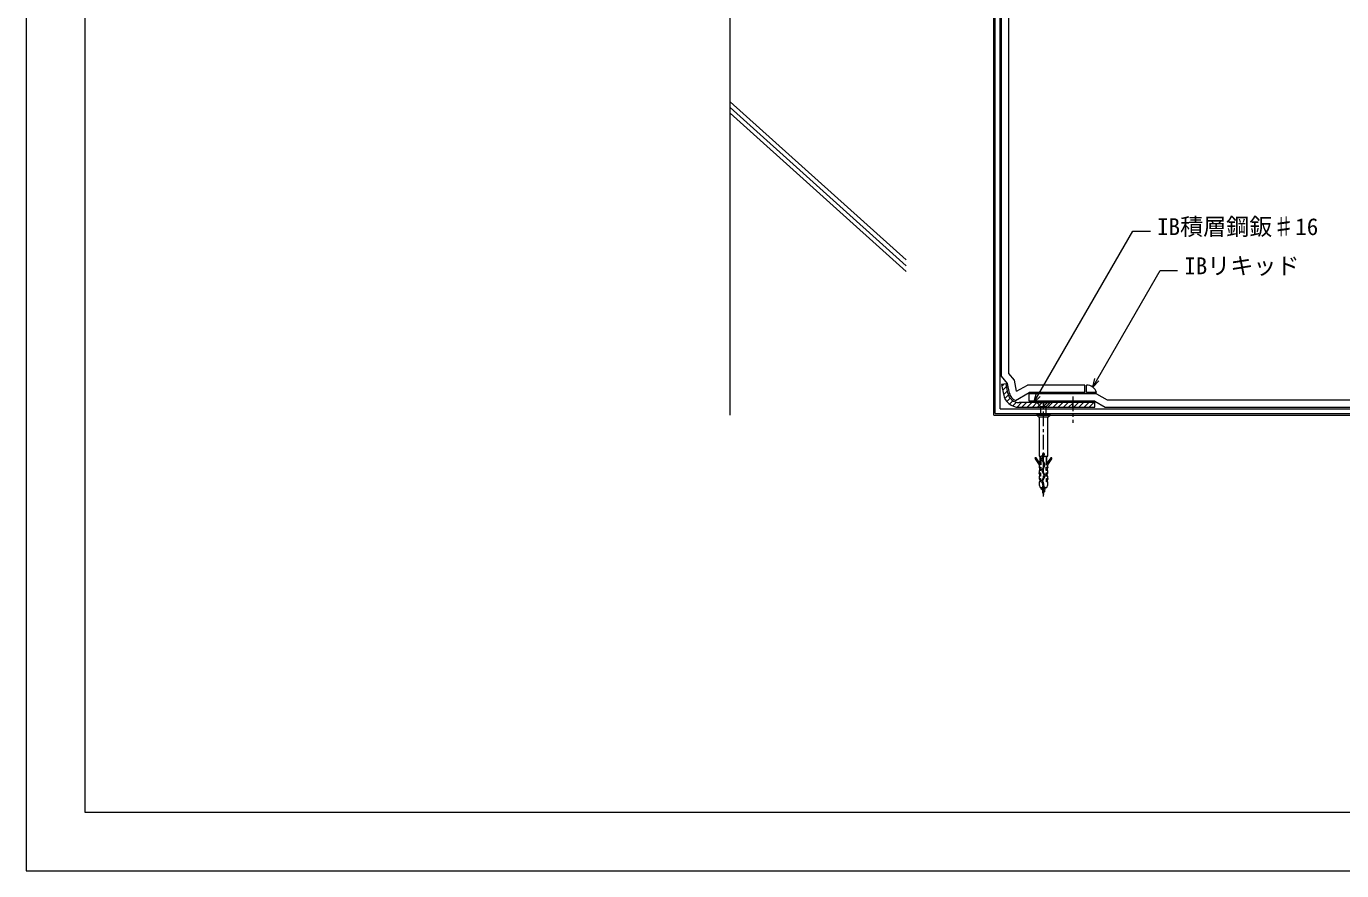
# Model space of a CAD drawing. Units: millimetres, scale not verified. Extents: x -840 to 840, y -594 to 594.
# Drawn here: x -840 to 58, y -594 to -18 of the extents above; entities that cross this region are included whole.
import ezdxf
from ezdxf.enums import TextEntityAlignment as Align

# ---------------------------------------------------------------- set-up
doc = ezdxf.new("R2010")
doc.units = ezdxf.units.MM
doc.header["$LTSCALE"] = 2
doc.linetypes.add('CHAIN1', pattern=[8, 5, -1, 1, -1])
for name, color, linetype, lineweight in [('0-0_IBｼｰﾄ', 7, 'Continuous', 5), ('0-2_IBリキッド', 7, 'Continuous', 5), ('0-3_部材(ﾋﾞｽ類)', 7, 'Continuous', 5), ('0-4_中心線', 2, 'CHAIN1', 5), ('0-5_輪郭線', 2, 'Continuous', 5), ('0-6_図面枠', 7, 'Continuous', 5), ('0-7_文字', 5, 'Continuous', 5), ('0-B_部材(積層鋼板)', 4, 'Continuous', 5), ('0-D_寸法線', 7, 'Continuous', 5), ('0-E_躯体', 7, 'Continuous', 5), ('0-F_緩衝フォーム', 7, 'Continuous', 5)]:
    doc.layers.add(name, color=color, linetype=linetype, lineweight=lineweight)
doc.styles.add('ＭＳ ゴシック', font='')
doc.styles.get('ＭＳ ゴシック').set_extended_font_data('MS Gothic')

msp = doc.modelspace()

# ---------------------------------------------------------------- linework, layer by layer
at = {"layer": '0-0_IBｼｰﾄ'}
for p, q in [((-169.031, -254.612), (-169.031, 327.397)), ((-174.031, -256.432), (-174.031, 322.397)), ((-169.928, -261.322), (-174.031, -256.432)), ((-165.237, -259.134), (-169.031, -254.612)), ((-163.899, -266.718), (-165.237, -259.134)), ((-168.773, -267.872), (-169.928, -261.322)), ((-164.677, -272.941), (-155.142, -267.436)), ((-163.899, -266.718), (-156.482, -262.436)), ((-117.151, -267.436), (-155.142, -267.436)), ((-109.151, -268.436), (-155.142, -268.436)), ((-155.142, -273.436), (-155.142, -268.436)), ((-109.151, -268.436), (-101.935, -272.603)), ((-110.491, -273.436), (-155.142, -273.436)), ((-110.491, -273.436), (-103.274, -277.603)), ((-103.274, -277.603), (420.635, -277.603)), ((-101.935, -272.603), (420.635, -272.603))]:
    msp.add_line(p, q, dxfattribs=at)
msp.add_lwpolyline([(-117.151, -267.436), (-117.151, -262.436), (-156.482, -262.436)], dxfattribs=at)
msp.add_arc((-162.142, -266.703), 6.733, 190, 247.88812, dxfattribs=at)
at = {"layer": '0-2_IBリキッド'}
for p, q in [((-116.151, -267.436), (-116.151, -262.436)), ((-109.151, -267.436), (-116.151, -267.436))]:
    msp.add_line(p, q, dxfattribs=at)
msp.add_arc((-116.151, -269.836), 7.4, 18.92464, 90, dxfattribs=at)
at = {"layer": '0-3_部材(ﾋﾞｽ類)'}
for p, q in [((-149.991, -274.436), (-140.991, -274.436)), ((-143.821, -277.266), (-147.161, -277.266)), ((-147.161, -282.334), (-147.161, -277.68)), ((-143.821, -277.68), (-143.821, -282.334)), ((-149.988, -282.936), (-140.994, -282.936)), ((-142.491, -284.451), (-148.491, -284.451)), ((-145.906, -311.465), (-146.475, -312.889)), ((-146.451, -313.756), (-145.103, -316.663)), ((-145.863, -311.45), (-146.444, -312.9)), ((-146.421, -313.742), (-145.073, -316.649)), ((-145.859, -313.135), (-145.288, -311.707)), ((-144.587, -316.418), (-145.854, -313.465)), ((-145.84, -310.363), (-145.84, -311.154)), ((-145.828, -313.147), (-145.247, -311.696)), ((-144.556, -316.404), (-145.824, -313.452)), ((-145.806, -310.344), (-145.806, -311.154)), ((-145.176, -311.154), (-145.176, -310.344)), ((-145.143, -311.154), (-145.143, -310.363)), ((-147.671, -315.939), (-147.869, -315.68)), ((-145.097, -317.122), (-146.465, -320.321)), ((-146.457, -321.2), (-145.078, -324.265)), ((-145.066, -317.135), (-146.434, -320.334)), ((-146.426, -321.187), (-145.048, -324.251)), ((-145.954, -320.541), (-144.583, -317.375)), ((-144.5, -323.943), (-145.948, -320.929)), ((-145.924, -320.554), (-144.553, -317.388)), ((-144.466, -323.936), (-145.918, -320.915)), ((-143.311, -315.939), (-143.114, -315.68)), ((-145.115, -324.834), (-146.662, -327.757)), ((-146.662, -328.907), (-145.936, -330.274)), ((-145.086, -324.851), (-146.633, -327.772)), ((-146.633, -328.891), (-145.907, -330.258)), ((-146.08, -328.05), (-144.493, -325.081)), ((-145.346, -329.942), (-146.073, -328.625)), ((-146.051, -328.065), (-144.464, -325.097)), ((-145.317, -329.926), (-146.044, -328.608)), ((-145.814, -330.632), (-145.847, -330.632)), ((-145.847, -330.632), (-145.828, -332.334)), ((-145.135, -330.632), (-145.168, -330.632)), ((-145.155, -332.334), (-145.135, -330.632)), ((-144.318, -332.334), (-147.329, -333.385)), ((-144.604, -332.334), (-147.329, -333.285)), ((-146.784, -332.334), (-146.698, -332.655)), ((-144.198, -332.334), (-146.408, -333.739)), ((-144.543, -335.111), (-146.183, -335.682)), ((-144.543, -335.211), (-146.183, -335.782)), ((-144.858, -334.796), (-145.95, -335.449)), ((-145.018, -335.393), (-145.823, -335.92))]:
    msp.add_line(p, q, dxfattribs=at)
for points in [[(-147.454, -276.973), (-149.991, -274.436), (-149.991, -274.136), (-140.991, -274.136), (-140.991, -274.436), (-143.528, -276.973)], [(-142.451, -284.392), (-140.994, -282.936), (-140.994, -282.334), (-149.988, -282.334), (-149.988, -282.936), (-148.532, -284.392)], [(-148.473, -284.534), (-148.473, -310.871), (-148.455, -310.871), (-148.384, -310.907), (-148.313, -310.907), (-148.242, -310.942), (-148.034, -310.989)], [(-142.949, -310.989), (-142.74, -310.942), (-142.669, -310.907), (-142.598, -310.907), (-142.527, -310.871), (-142.509, -310.871), (-142.509, -284.534)], [(-151.239, -312.748), (-148.491, -316.945), (-148.402, -318.545), (-147.336, -318.545), (-147.336, -320.767), (-148.491, -320.767), (-148.402, -322.385), (-147.389, -322.385), (-147.46, -324.59), (-148.491, -324.59), (-148.402, -326.207), (-147.531, -326.207), (-147.602, -328.43), (-148.491, -328.43), (-148.383, -330.57), (-147.741, -332.334), (-143.241, -332.334), (-142.599, -330.57), (-142.491, -328.43), (-143.38, -328.43), (-143.451, -326.207), (-142.58, -326.207), (-142.491, -324.59), (-143.522, -324.59), (-143.593, -322.385), (-142.58, -322.385), (-142.491, -320.767), (-143.647, -320.767), (-143.647, -318.545), (-142.58, -318.545), (-142.491, -316.945), (-139.743, -312.748)], [(-147.869, -311.191), (-147.869, -315.68), (-150.517, -312.215)], [(-145.84, -311.083), (-147.335, -311.083), (-147.335, -316.945), (-147.602, -316.945), (-147.602, -316.192)], [(-145.143, -311.083), (-143.647, -311.083), (-143.647, -316.945), (-143.38, -316.945), (-143.38, -316.192)], [(-140.466, -312.215), (-143.114, -315.68), (-143.114, -311.191)], [(-148.402, -318.545), (-148.402, -318.794), (-148.1, -319.559), (-148.065, -320.767)], [(-148.011, -324.59), (-148.029, -323.381), (-148.402, -322.581), (-148.402, -322.385)], [(-142.971, -324.59), (-142.953, -323.381), (-142.58, -322.581), (-142.58, -322.385)], [(-142.58, -318.545), (-142.58, -318.794), (-142.882, -319.559), (-142.918, -320.767)], [(-148.402, -326.207), (-148.402, -326.385), (-147.958, -327.221), (-147.94, -328.43)], [(-145.814, -332.334), (-145.814, -331.357), (-145.168, -331.357), (-145.168, -332.334)], [(-142.58, -326.207), (-142.58, -326.385), (-143.025, -327.221), (-143.042, -328.43)], [(-146.277, -332.334), (-146.698, -332.655), (-147.329, -333.285), (-147.329, -333.385), (-146.408, -333.739), (-145.95, -335.449), (-146.183, -335.682), (-146.183, -335.782), (-145.823, -335.92), (-145.491, -337.16), (-145.018, -335.393), (-144.543, -335.211), (-144.543, -335.111), (-144.858, -334.796), (-144.198, -332.334)]]:
    msp.add_lwpolyline(points, dxfattribs=at)
for centre, radius, start, end in [((-148.161, -277.68), 1, 0, 45), ((-142.821, -277.68), 1, 135, 180), ((-148.673, -284.534), 0.2, 0, 45), ((-142.309, -284.534), 0.2, 135, 180), ((-150.873, -312.487), 0.449, 37.38183, 215.39037), ((-148.075, -311.191), 0.207, 0, 78.37519), ((-145.458, -313.295), 1.095, 158.2146, 204.87271), ((-145.458, -313.295), 1.062, 158.17187, 204.87271), ((-145.491, -309.775), 0.683, 300.64443, 239.35557), ((-145.491, -309.775), 0.65, 298.99242, 241.00758), ((-146.603, -311.154), 0.763, 335.97512, 0), ((-145.458, -313.295), 0.431, 158.20137, 203.23665), ((-146.603, -311.154), 0.796, 338.19323, 0), ((-145.458, -313.295), 0.398, 158.19323, 203.23665), ((-146.603, -311.154), 1.427, 337.19074, 0), ((-146.603, -311.154), 1.46, 338.19323, 0), ((-142.907, -311.191), 0.207, 101.62481, 180), ((-140.109, -312.487), 0.449, 324.60963, 142.61817), ((-148.102, -316.192), 0.5, 0, 30.42714), ((-145.458, -320.751), 1.095, 156.84042, 204.22194), ((-145.458, -320.751), 1.062, 156.84042, 204.22194), ((-145.529, -320.728), 0.465, 156.27812, 205.66734), ((-145.529, -320.728), 0.431, 156.27812, 205.66734), ((-145.615, -316.9), 0.564, 336.84042, 24.87271), ((-145.615, -316.9), 0.597, 336.84042, 24.87271), ((-145.679, -316.9), 1.194, 336.58818, 23.8287), ((-145.679, -316.9), 1.228, 336.58818, 23.8287), ((-142.88, -316.192), 0.5, 149.57286, 180), ((-145.578, -328.331), 1.228, 152.09899, 207.95156), ((-145.578, -328.331), 1.194, 152.09899, 207.95156), ((-145.553, -328.331), 0.597, 151.87656, 209.41932), ((-145.553, -328.331), 0.564, 151.87656, 209.43109), ((-146.611, -330.632), 0.763, 0, 27.95156), ((-146.611, -330.632), 0.796, 0, 27.95156), ((-146.595, -330.632), 1.427, 0, 28.91197), ((-146.595, -330.632), 1.46, 0, 28.91198), ((-145.582, -324.518), 0.564, 325.90086, 26.66039), ((-145.582, -324.518), 0.597, 326.07565, 26.59167), ((-145.547, -324.518), 1.194, 331.85925, 28.78795), ((-145.547, -324.518), 1.228, 331.85949, 28.27499)]:
    msp.add_arc(centre, radius, start, end, dxfattribs=at)
at = {"layer": '0-4_中心線'}
for p, q in [((-145.491, -338.504), (-145.491, -273.436)), ((-125.491, -270.187), (-125.491, -288.187))]:
    msp.add_line(p, q, dxfattribs=at)
at = {"layer": '0-5_輪郭線'}
msp.add_lwpolyline([(800, 554), (-800, 554), (-800, -554), (800, -554)], close=True, dxfattribs=at)
at = {"layer": '0-6_図面枠'}
msp.add_lwpolyline([(840, -594), (840, 594), (-840, 594), (-840, -594)], close=True, dxfattribs=at)
at = {"layer": '0-B_部材(積層鋼板)'}
for p, q in [((-173.856, -263.04), (-172.611, -261.795)), ((-173.326, -266.046), (-170.593, -263.312)), ((-172.763, -269.018), (-170.063, -266.318)), ((-171.83, -271.621), (-169.44, -269.231)), ((-170.437, -273.764), (-168.182, -271.508)), ((-168.585, -275.447), (-166.32, -273.182)), ((-166.332, -276.73), (-163.829, -274.226)), ((-163.547, -277.48), (-160.503, -274.436)), ((-160.134, -277.603), (-156.968, -274.436)), ((-156.599, -277.603), (-153.432, -274.436)), ((-153.063, -277.603), (-149.896, -274.436)), ((-149.528, -277.603), (-146.361, -274.436)), ((-142.457, -277.603), (-139.29, -274.436)), ((-138.921, -277.603), (-135.754, -274.436)), ((-135.385, -277.603), (-132.219, -274.436)), ((-131.85, -277.603), (-128.683, -274.436)), ((-124.779, -277.603), (-121.612, -274.436)), ((-121.243, -277.603), (-118.077, -274.436)), ((-117.708, -277.603), (-114.541, -274.436)), ((-114.172, -277.603), (-111.006, -274.436)), ((-110.637, -277.603), (-110.491, -277.457))]:
    msp.add_line(p, q, dxfattribs=at)
for points in [[(-169.758, -268.045), (-170.913, -261.495), (-174.031, -262.045), (-172.877, -268.595)], [(-145.491, -277.603), (-145.491, -274.436), (-162.142, -274.436)], [(-162.142, -277.603), (-145.491, -277.603), (-125.491, -277.603), (-125.491, -274.436), (-145.491, -274.436), (-145.491, -277.603)], [(-145.992, -277.603), (-145.491, -277.102), (-142.825, -274.436)], [(-128.314, -277.603), (-125.491, -274.779), (-125.148, -274.436)]]:
    msp.add_lwpolyline(points, dxfattribs=at)
at = {"layer": '0-B_部材(積層鋼板)', "color": 7}
for points in [[(-169.758, -268.045), (-170.913, -261.495), (-174.031, -262.045), (-172.877, -268.595)], [(-162.142, -277.603), (-110.491, -277.603), (-110.491, -274.436), (-162.142, -274.436)]]:
    msp.add_lwpolyline(points, dxfattribs=at)
at = {"layer": '0-B_部材(積層鋼板)'}
msp.add_lwpolyline([(-110.491, -277.603), (-110.491, -274.436), (-125.491, -274.436), (-125.491, -277.603)], close=True, dxfattribs=at)
for radius in [10.9, 7.733]:
    msp.add_arc((-162.142, -266.703), radius, 190, 270, dxfattribs=at)
at = {"layer": '0-B_部材(積層鋼板)', "color": 7}
for radius in [10.9, 7.733]:
    msp.add_arc((-162.142, -266.703), radius, 190, 270, dxfattribs=at)
at = {"layer": '0-D_寸法線'}
for p, q in [((-151.983, -274.436), (-84.45, -157.464)), ((-84.45, -157.464), (-72.45, -157.464)), ((-111.85, -263.814), (-65.893, -184.213)), ((-65.893, -184.213), (-53.893, -184.213))]:
    msp.add_line(p, q, dxfattribs=at)
for points in [[(-107.608, -259.572), (-111.85, -263.814), (-110.297, -258.019)], [(-147.74, -270.193), (-151.983, -274.436), (-150.43, -268.64)]]:
    msp.add_lwpolyline(points, dxfattribs=at)
at = {"layer": '0-E_躯体'}
for p, q in [((-179.365, -282.936), (-179.365, 317.064)), ((-359.365, -282.936), (-359.365, 287.064)), ((-359.365, -69.028), (-239.299, -177.055)), ((-359.341, -76.756), (-239.299, -184.806)), ((-359.299, -72.936), (-239.299, -181.013)), ((-179.365, -282.936), (420.635, -282.936))]:
    msp.add_line(p, q, dxfattribs=at)
at = {"layer": '0-F_緩衝フォーム'}
for p, q in [((-178.365, -281.936), (-178.365, 318.064)), ((-175.031, -278.603), (-175.031, 321.397)), ((-178.365, -281.936), (420.635, -281.936)), ((-175.031, -278.603), (420.635, -278.603))]:
    msp.add_line(p, q, dxfattribs=at)

# ---------------------------------------------------------------- texts
at = {"layer": '0-7_文字', "color": 7, "style": 'ＭＳ ゴシック'}
for s, p in [('IB積層鋼鈑♯16', (-67.909, -163.523)), ('IBリキッド', (-49.352, -190.272))]:
    msp.add_text(s, height=11.54, dxfattribs=at).set_placement(p, align=Align.BOTTOM_LEFT)

doc.saveas('drawing.dxf')
